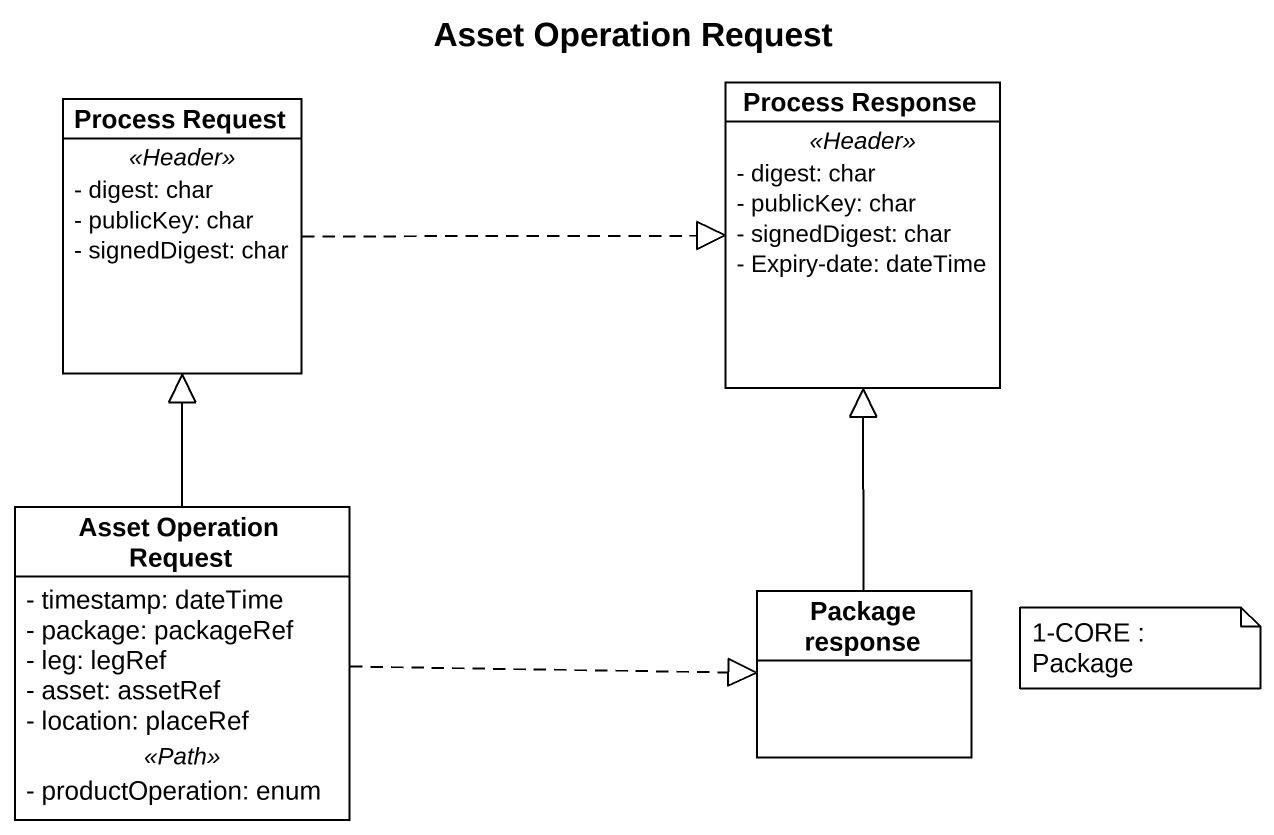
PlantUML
@startuml
title Asset Operation Request
hide circle
hide empty members
skinparam classAttributeIconSize 0
class "Process Response" as Process_Response {
  .. <<Header>> ..
  - digest: char
  - publicKey: char
  - signedDigest: char
  - Expiry-date: dateTime
}
class "Process Request" as Process_Request {
  .. <<Header>> ..
  - digest: char
  - publicKey: char
  - signedDigest: char
}
class "Asset Operation Request" as Asset_Operation_Request {
  - timestamp: dateTime
  - package: packageRef
  - leg: legRef
  - asset: assetRef
  - location: placeRef
  .. <<Path>> ..
  - productOperation: enum
}
class "Package response" as Package_response
Process_Request .right.|> Process_Response
Asset_Operation_Request -up-|> Process_Request
Asset_Operation_Request .right.|> Package_response
Package_response -up-|> Process_Response
note as N1
  1-CORE : Package
end note
@enduml
